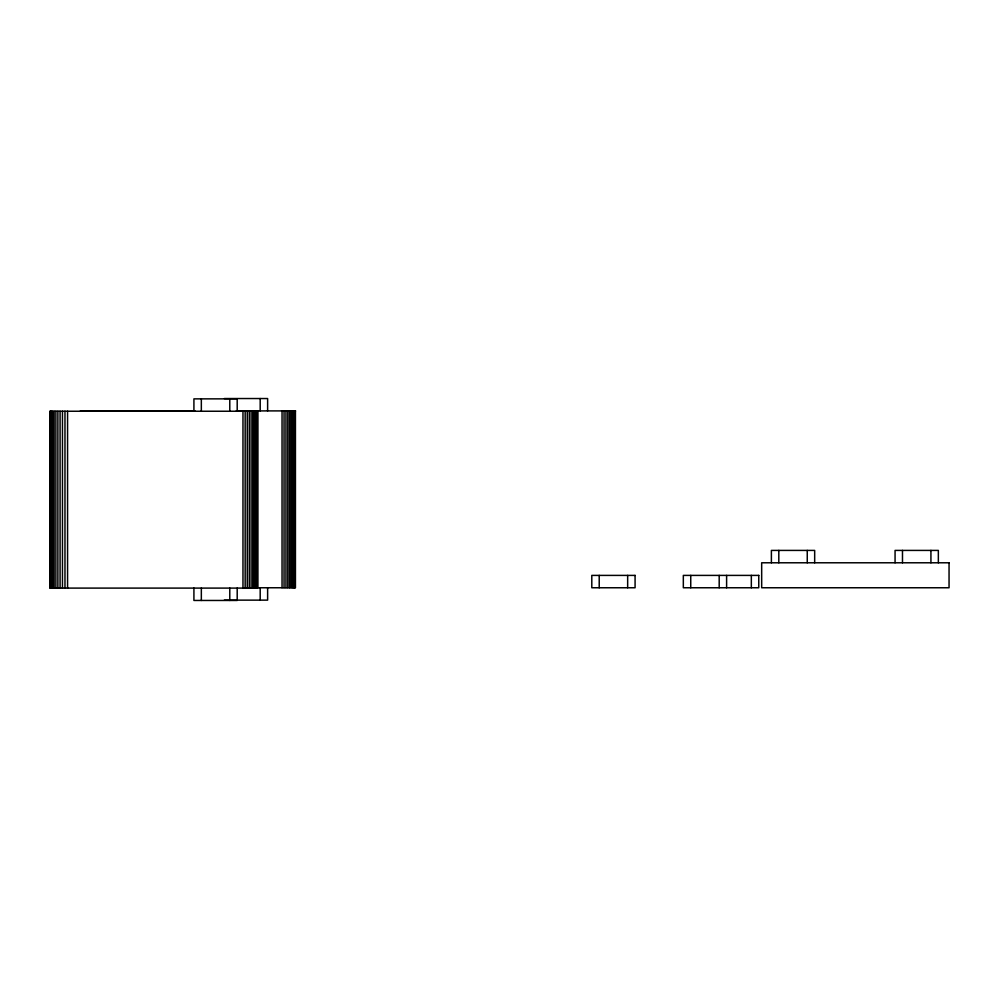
<?xml version="1.0" encoding="UTF-8"?>
<svg xmlns="http://www.w3.org/2000/svg" width="999" height="999" viewBox="0 0 999 999"><rect width="100%" height="100%" fill="white"/><g stroke="black" fill="none" stroke-linecap="round" stroke-linejoin="round"><path stroke-width="1.5" d="M224.325 398.539L267.62 398.539L267.62 410.901M80.37 410.901L194.992 410.901M236.239 410.901L295.567 410.901M257.73 411.238L49.95 411.238L49.95 588.099L257.592 588.099L257.592 411.238L257.58 588.099M257.155 587.762L295.429 587.762L295.429 410.901M224.325 600.137L267.62 600.137L267.62 587.762M938.348 562.787L938.348 550.412L895.067 550.412L895.067 562.787M930.931 550.412L930.931 562.787M902.484 550.412L902.484 562.787M814.672 562.787L814.672 550.412L771.39 550.412L771.39 562.787M807.254 550.412L807.254 562.787M778.808 550.412L778.808 562.787M751.335 575.399L751.335 587.762M726.61 575.399L726.61 587.762M719.193 575.399L719.193 587.762M690.746 575.399L690.746 587.762M627.659 575.399L627.659 587.762M599.213 575.399L599.213 587.762M295.042 410.901L295.042 587.762M294.38 410.901L294.38 587.762M293.481 410.901L293.481 587.762M292.357 410.901L292.357 587.762M291.009 410.901L291.009 587.762M289.485 410.901L289.485 587.762M287.799 410.901L287.799 587.762M285.964 410.901L285.964 587.762M284.041 410.901L284.041 587.762M282.043 410.901L282.043 587.762M260.19 398.539L260.19 410.901M260.19 587.762L260.19 600.137M257.155 411.238L257.155 588.099M256.443 411.238L256.443 588.099M255.457 411.238L255.457 588.099M254.221 411.238L254.221 588.099M252.759 411.238L252.759 588.099M251.086 411.238L251.086 588.099M249.25 411.238L249.25 588.099M247.252 411.238L247.252 588.099M245.155 411.238L245.155 588.099M242.969 411.238L242.969 588.099M237.2 411.238L237.2 398.863L193.918 398.863L193.918 411.238M237.2 588.099L237.2 600.461L193.918 600.461L193.918 588.099M229.782 398.863L229.782 411.238M229.782 588.099L229.782 600.461M201.336 398.863L201.336 411.238M201.336 588.099L201.336 600.461M67.57 411.238L67.57 588.099M64.972 411.238L64.972 588.099M62.462 411.238L62.462 588.099M60.077 411.238L60.077 588.099M57.88 411.238L57.88 588.099M55.882 411.238L55.882 588.099M54.133 411.238L54.133 588.099M52.66 411.238L52.66 588.099M51.498 411.238L51.498 588.099M50.637 411.238L50.637 588.099M50.125 411.238L50.125 588.099M949.05 562.787L761.675 562.787L761.675 587.762L949.05 587.762L949.05 562.787M635.077 575.399L591.795 575.399L591.795 587.762L635.077 587.762L635.077 575.399M758.765 575.399L683.328 575.399L683.328 587.762L758.765 587.762L758.765 575.399"/></g></svg>
